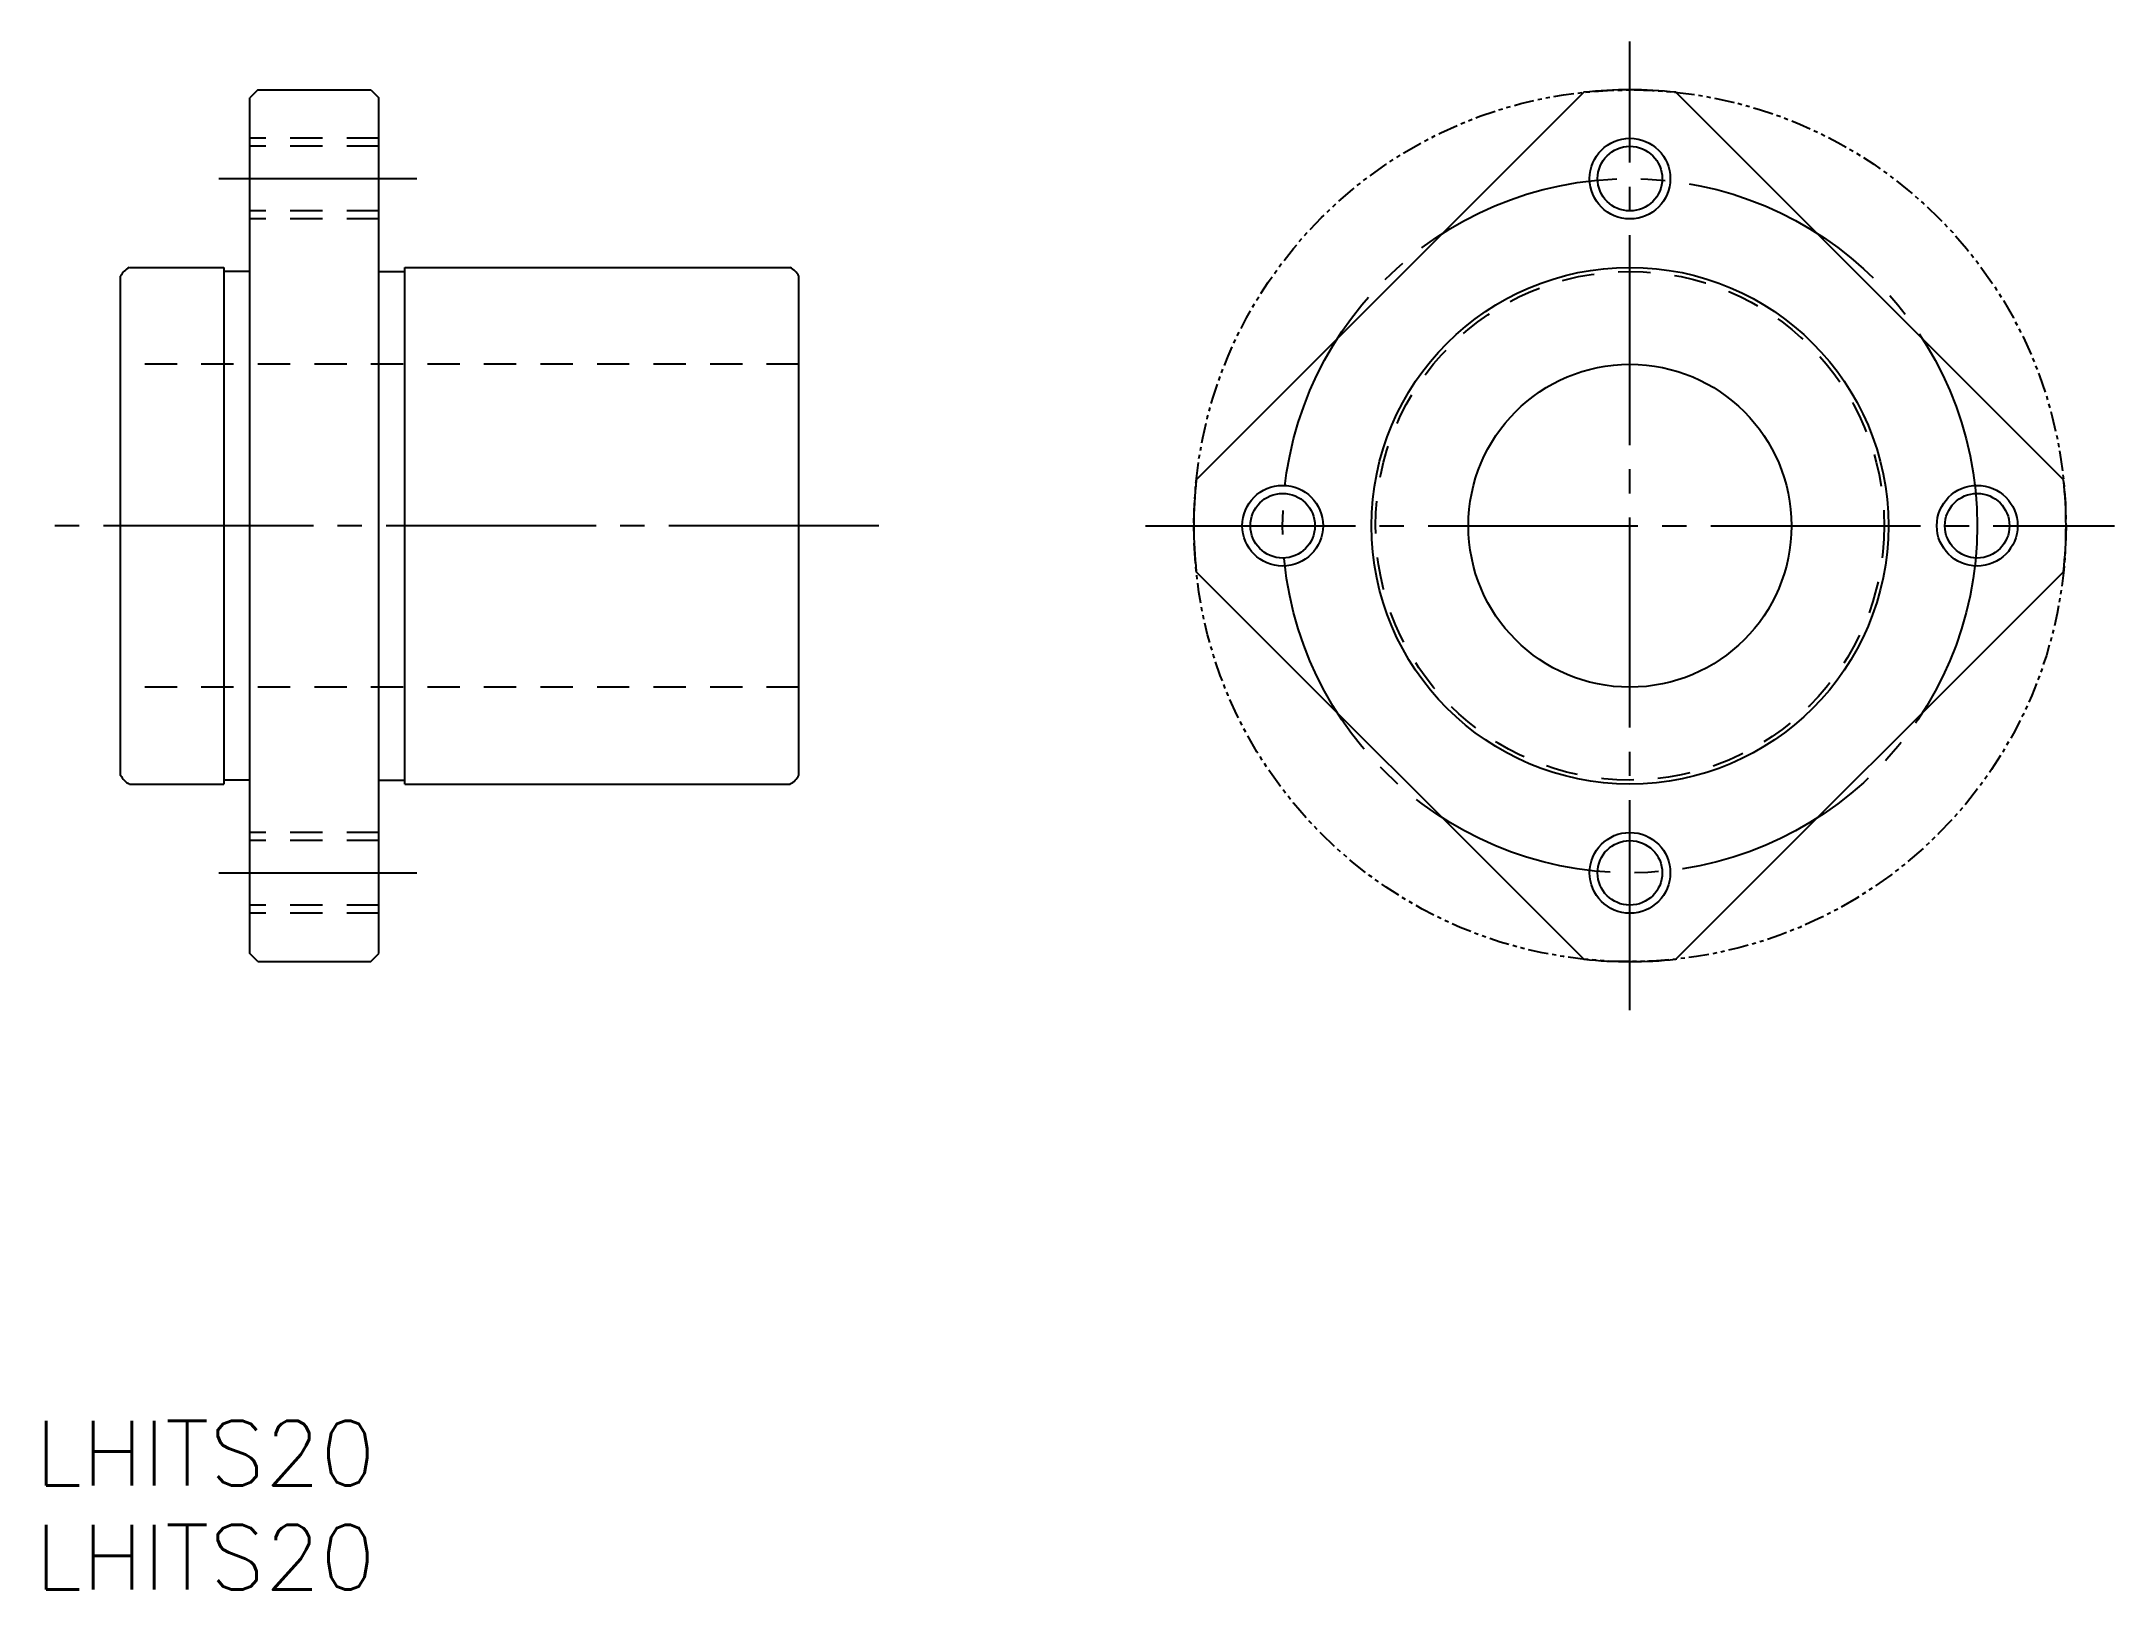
# Model space of a CAD drawing. Extents: x 415 to 543, y 200 to 296.
import ezdxf

# ---------------------------------------------------------------- set-up
doc = ezdxf.new("R2010")
doc.units = 0
for name, pattern in [('CENTER', [17.5, 13, -1.5, 1.5, -1.5]), ('DASHED', [3.5, 2, -1.5]), ('PHANTOM', [2.5, 1.25, -0.25, 0.25, -0.25, 0.25, -0.25])]:
    doc.linetypes.add(name, pattern=pattern)
doc.layers.get('0').update_dxf_attribs({"linetype": 'CONTINUOUS'})
doc.layers.add('CENTER', color=1, linetype='CENTER')
doc.styles.get("Standard").update_dxf_attribs({"font": 'txt.shx', "bigfont": '@extfont2.shx'})

msp = doc.modelspace()

# ---------------------------------------------------------------- linework, layer by layer
at = {"color": 7, "linetype": 'CONTINUOUS'}
for p, q in [((427.9, 292.96), (427.4, 292.46)), ((427.9, 292.96), (434.9, 292.96)), ((434.9, 292.96), (435.4, 292.46)), ((510, 292.81), (486, 268.81)), ((539.7, 268.81), (515.7, 292.81)), ((427.4, 239.46), (427.4, 292.46)), ((435.4, 239.46), (435.4, 292.46)), ((419.4, 250.5), (419.4, 281.41)), ((419.95, 281.96), (425.8, 281.96)), ((425.8, 281.96), (425.8, 249.96)), ((427.4, 281.71), (425.8, 281.71)), ((435.4, 281.71), (437, 281.71)), ((437, 281.96), (460.86, 281.96)), ((437, 249.96), (437, 281.96)), ((461.4, 250.5), (461.4, 281.41)), ((510, 239.11), (486, 263.11)), ((539.7, 263.11), (515.7, 239.11)), ((419.95, 249.96), (425.8, 249.96)), ((427.4, 250.21), (425.8, 250.21)), ((435.4, 250.21), (437, 250.21)), ((437, 249.96), (460.86, 249.96)), ((427.9, 238.96), (427.4, 239.46)), ((427.9, 238.96), (434.9, 238.96)), ((434.9, 238.96), (435.4, 239.46))]:
    msp.add_line(p, q, dxfattribs=at)
at = {"color": 3, "linetype": 'DASHED'}
for p, q in [((435.4, 289.96), (427.4, 289.96)), ((435.4, 289.46), (427.4, 289.46)), ((435.4, 285.46), (427.4, 285.46)), ((435.4, 284.96), (427.4, 284.96)), ((461.4, 275.96), (419.4, 275.96)), ((461.4, 255.96), (419.4, 255.96)), ((435.4, 246.96), (427.4, 246.96)), ((435.4, 246.46), (427.4, 246.46)), ((435.4, 242.46), (427.4, 242.46)), ((435.4, 241.96), (427.4, 241.96))]:
    msp.add_line(p, q, dxfattribs=at)
at = {"color": 3, "linetype": 'PHANTOM'}
msp.add_circle((512.85, 265.96), 27, dxfattribs=at)
at = {"color": 3, "linetype": 'CONTINUOUS'}
for centre in [(512.85, 287.46), (491.35, 265.96), (534.35, 265.96), (512.85, 244.46)]:
    msp.add_circle(centre, 2.5, dxfattribs=at)
at = {"color": 7, "linetype": 'CONTINUOUS'}
for centre, radius in [((512.85, 287.46), 2), ((512.85, 265.96), 16), ((512.85, 265.96), 10), ((491.35, 265.96), 2), ((534.35, 265.96), 2), ((512.85, 244.46), 2)]:
    msp.add_circle(centre, radius, dxfattribs=at)
at = {"color": 3, "linetype": 'DASHED'}
msp.add_circle((512.85, 265.96), 15.75, dxfattribs=at)
at = {"color": 7, "linetype": 'CONTINUOUS'}
for centre, radius, start, end in [((512.85, 265.96), 27, 83.9424, 96.0576), ((420.55, 280.81), 1.3, 117.7958, 152.2042), ((460.25, 280.81), 1.3, 27.7958, 62.2042), ((512.85, 265.96), 27, 173.9424, 186.0576), ((512.85, 265.96), 27, 353.9424, 6.0576), ((420.55, 251.11), 1.3, 207.7958, 242.2042), ((460.25, 251.11), 1.3, 297.7958, 332.2042), ((512.85, 265.96), 27, 263.9424, 276.0576)]:
    msp.add_arc(centre, radius, start, end, dxfattribs=at)
at = {"layer": 'CENTER', "color": 1, "linetype": 'CENTER'}
for p, q in [((512.85, 235.96), (512.85, 295.96)), ((425.48, 287.46), (437.75, 287.46)), ((466.34, 265.96), (414.5, 265.96)), ((482.85, 265.96), (542.85, 265.96)), ((425.48, 244.46), (437.75, 244.46))]:
    msp.add_line(p, q, dxfattribs=at)
msp.add_circle((512.85, 265.96), 21.5, dxfattribs=at)

# ---------------------------------------------------------------- texts
at = {"color": 7, "linetype": 'CONTINUOUS'}
for p in [(414.1, 206.52), (414.1, 200.07)]:
    msp.add_text('LHITS20', height=4, dxfattribs=at).set_placement(p)

doc.saveas('drawing.dxf')
